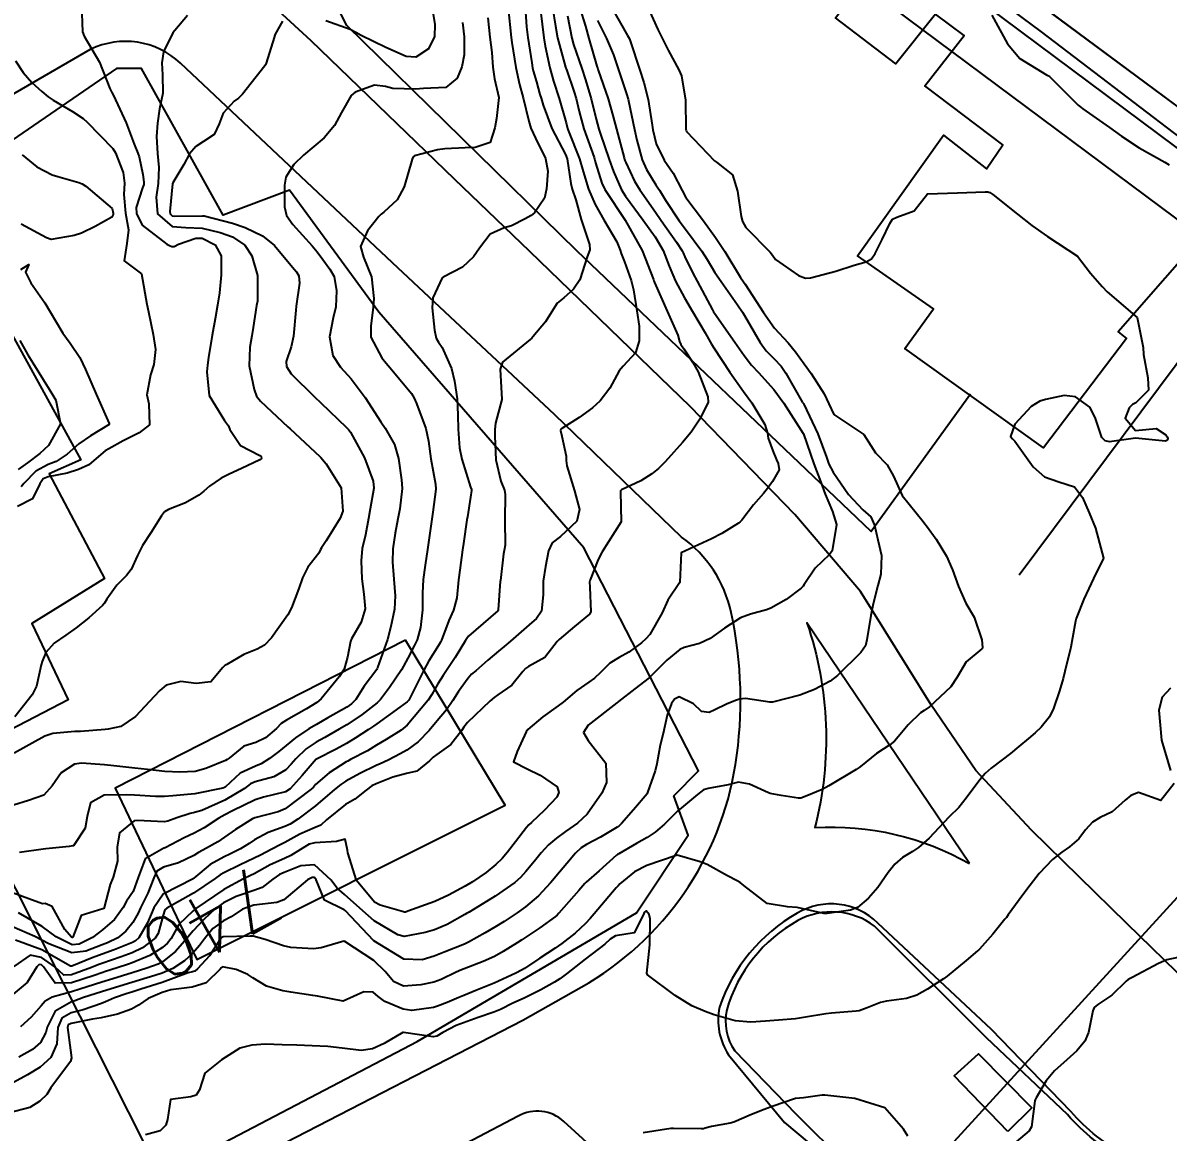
# Model space of a CAD drawing. Header units: metres. Extents: x 318500 to 325275, y 7408834 to 7428799.
# Drawn here: x 323402.2 to 323478.1, y 7420774.7 to 7420848.2 of the extents above; entities that cross this region are included whole.
import ezdxf
from ezdxf.enums import TextEntityAlignment as Align

# ---------------------------------------------------------------- set-up
doc = ezdxf.new("R2010")
doc.units = ezdxf.units.M
doc.header["$MEASUREMENT"] = 0
doc.linetypes.add('CONTINUO', pattern=[0])
for name, color, linetype in [('Canteiro', 45, 'Continuous'), ('Cotas', 45, 'Continuous'), ('Curvas de Nivel 1m', 11, 'Continuous'), ('Curvas de Nivel 5m', 15, 'Continuous'), ('Divisas', 45, 'Continuous'), ('Edificações', 30, 'Continuous'), ('Estação', 45, 'Continuous'), ('Linha Férrea', 20, 'Continuous'), ('PLATAFORMA', 45, 'Continuous'), ('TEXTO', 45, 'Continuous'), ('Vias Primárias', 230, 'Continuous')]:
    doc.layers.add(name, color=color, linetype=linetype)
doc.styles.add('Style-STANDARD', font='STANDARD.shx')

msp = doc.modelspace()

# ---------------------------------------------------------------- linework, layer by layer
at = {"layer": 'Canteiro'}
msp.add_lwpolyline([(323475.166, 7420772.834, -0.093753), (323471.425, 7420775.81), (323466.042, 7420780.901), (323458.632, 7420788.295, 0.296933), (323453.54, 7420788.669, 0.197876), (323448.832, 7420782.752, 0.206001), (323449.366, 7420780.032), (323453.403, 7420775.86), (323456.696, 7420772.606)], format="xyb", dxfattribs=at)
at = {"layer": 'Curvas de Nivel 1m', "flags": 128}
for points, elevation in [([(323443.653, 7420849.09), (323444.27, 7420847.734), (323444.604, 7420847.075), (323444.956, 7420846.363), (323445.656, 7420845.059), (323445.827, 7420844.657), (323446.101, 7420843.052), (323446.126, 7420841.105), (323446.136, 7420841.051), (323446.179, 7420840.967), (323448.02, 7420839.031), (323448.149, 7420838.929), (323449.22, 7420838.093), (323449.555, 7420837.009), (323449.783, 7420835.327), (323449.887, 7420835.003), (323450.094, 7420834.601), (323451.708, 7420832.975), (323451.865, 7420832.77), (323452.065, 7420832.491), (323453.589, 7420831.42), (323454.053, 7420831.25), (323454.376, 7420831.268), (323456.058, 7420831.718), (323457.271, 7420832.111), (323458.064, 7420832.331), (323458.427, 7420832.526), (323458.661, 7420832.884), (323459.145, 7420833.818), (323459.631, 7420834.875), (323459.814, 7420835.163), (323460.106, 7420835.28), (323461.264, 7420835.702), (323462.13, 7420836.84), (323464.131, 7420836.902), (323465.956, 7420836.968), (323466.132, 7420836.975), (323466.27, 7420836.927), (323466.473, 7420836.785), (323468.111, 7420835.479), (323469.056, 7420834.746), (323470.089, 7420834), (323472.07, 7420832.71), (323472.948, 7420831.586), (323473.702, 7420830.685), (323474.045, 7420830.348), (323476.02, 7420828.65), (323476.425, 7420826.646), (323476.451, 7420826.187), (323476.747, 7420824.642), (323476.775, 7420823.824), (323475.945, 7420822.979), (323475.726, 7420822.871), (323475.49, 7420822.657), (323475.233, 7420821.961), (323475.925, 7420821.152), (323477.285, 7420821.278), (323477.922, 7420820.871), (323478.022, 7420820.729), (323478.066, 7420820.628), (323478.033, 7420820.513), (323477.917, 7420820.436), (323475.92, 7420820.65), (323474.194, 7420820.398), (323473.917, 7420820.473), (323473.692, 7420820.683), (323473.248, 7420822.005), (323472.893, 7420822.696), (323471.95, 7420823.375), (323471.187, 7420823.482), (323469.947, 7420823.209), (323469.592, 7420823.088), (323469.012, 7420822.744), (323467.928, 7420821.572), (323467.636, 7420820.764), (323467.765, 7420820.61), (323467.915, 7420820.454), (323469.133, 7420818.741), (323469.88, 7420818.077), (323470.841, 7420817.755), (323471.871, 7420817.427), (323472.411, 7420816.702), (323472.856, 7420815.701), (323473.265, 7420814.689), (323473.81, 7420812.68), (323473.141, 7420811.339), (323472.831, 7420810.689), (323472.496, 7420809.969), (323472, 7420808.698), (323471.949, 7420808.506), (323471.741, 7420807.405), (323471.632, 7420806.801), (323471.61, 7420806.702), (323471.243, 7420805.171), (323471.124, 7420804.709), (323470.878, 7420803.899), (323470.476, 7420802.718), (323470.217, 7420802.177), (323469.661, 7420801.491), (323469.27, 7420801.121), (323468.837, 7420800.742), (323468.194, 7420800.199), (323467.635, 7420799.747), (323467.078, 7420799.316), (323466.349, 7420798.773), (323465.968, 7420798.425), (323465.612, 7420798.001), (323464.708, 7420796.793), (323464.224, 7420796.167), (323463.581, 7420795.538), (323463.21, 7420795.181), (323462.889, 7420794.82), (323462.254, 7420794.135), (323461.55, 7420793.518), (323461.139, 7420793.251), (323460.48, 7420792.851), (323459.975, 7420792.416), (323459.53, 7420791.849), (323458.841, 7420790.87), (323458.232, 7420790.157), (323457.5, 7420789.548), (323457.031, 7420789.363), (323455.493, 7420789.134), (323455.265, 7420789.151), (323453.499, 7420789.538), (323452.87, 7420789.579), (323451.503, 7420789.805), (323449.964, 7420790.993), (323449.717, 7420791.192), (323449.523, 7420791.301), (323448.888, 7420791.645), (323447.534, 7420792.383), (323447.074, 7420792.565), (323445.54, 7420793.009), (323445.483, 7420792.994), (323443.532, 7420792.325), (323442.718, 7420791.899), (323441.75, 7420791.098), (323441.64, 7420790.977), (323441.516, 7420790.835), (323440.059, 7420789.121), (323439.793, 7420788.817), (323439.48, 7420788.485), (323438.782, 7420787.829), (323437.916, 7420787.153), (323437.457, 7420786.843), (323436.446, 7420786.174), (323435.435, 7420785.507), (323435.233, 7420785.383), (323434.857, 7420785.189), (323433.423, 7420784.528), (323432.22, 7420784.03), (323431.415, 7420783.706), (323431.086, 7420783.57), (323430.305, 7420783.251), (323429.673, 7420782.99), (323429.405, 7420782.902), (323427.975, 7420782.708), (323427.403, 7420782.802), (323426.186, 7420783.308), (323425.74, 7420783.641), (323425.416, 7420783.922), (323424.785, 7420783.958), (323423.41, 7420783.34), (323421.714, 7420783.666), (323421.413, 7420783.709), (323419.951, 7420783.92), (323419.416, 7420784.014), (323418.335, 7420784.326), (323417.425, 7420784.881), (323417.105, 7420785.103), (323416.323, 7420785.437), (323415.432, 7420785.616), (323415.336, 7420785.547), (323415.269, 7420785.452), (323414.34, 7420784.541), (323413.418, 7420784.264), (323411.997, 7420784.072), (323411.414, 7420783.914), (323410.491, 7420783.514), (323409.857, 7420783.07), (323409.399, 7420782.805), (323408.471, 7420782.462), (323407.39, 7420782.238), (323406.813, 7420782.134), (323405.384, 7420781.851), (323405.205, 7420781.76), (323405.148, 7420781.583), (323405.358, 7420780.086), (323405.423, 7420779.579), (323405.347, 7420779.327), (323404.043, 7420777.599), (323403.775, 7420777.152), (323403.316, 7420776.709), (323402.649, 7420776.278), (323401.304, 7420775.923)], 737), ([(323441.252, 7420849.12), (323442.263, 7420847.336), (323442.385, 7420847.108), (323442.463, 7420846.901), (323443.047, 7420845.098), (323443.342, 7420844.214), (323443.639, 7420843.089), (323443.89, 7420841.378), (323443.935, 7420841.084), (323444.166, 7420840.142), (323444.689, 7420839.072), (323445.285, 7420838.206), (323445.871, 7420837.054), (323446.123, 7420836.598), (323447.284, 7420835.038), (323448.084, 7420833.942), (323448.698, 7420833.014), (323449.756, 7420831.3), (323449.951, 7420831.001), (323450.048, 7420830.848), (323451.264, 7420828.981), (323452.005, 7420827.939), (323452.896, 7420826.956), (323453.4, 7420826.365), (323453.976, 7420825.564), (323454.424, 7420824.935), (323455.284, 7420823.592), (323455.595, 7420822.923), (323455.929, 7420822.217), (323457.91, 7420820.89), (323458.682, 7420819.663), (323459.464, 7420818.866), (323459.879, 7420818.12), (323460.454, 7420816.854), (323461.843, 7420815.11), (323461.971, 7420814.968), (323462.07, 7420814.837), (323462.707, 7420813.947), (323463.405, 7420812.816), (323463.797, 7420811.915), (323464.181, 7420810.804), (323464.689, 7420809.716), (323465.236, 7420808.788), (323465.737, 7420807.275), (323465.784, 7420806.779), (323465.773, 7420806.736), (323465.729, 7420806.685), (323464.694, 7420805.817), (323464.111, 7420804.804), (323463.693, 7420804.153), (323462.261, 7420802.831), (323461.907, 7420802.606), (323461.674, 7420802.446), (323460.862, 7420801.648), (323460.198, 7420800.855), (323459.944, 7420800.559), (323459.642, 7420800.321), (323458.768, 7420799.738), (323457.704, 7420798.889), (323457.619, 7420798.821), (323457.411, 7420798.687), (323455.607, 7420797.602), (323455.16, 7420797.369), (323454.141, 7420796.935), (323453.75, 7420796.786), (323453.598, 7420796.777), (323452.448, 7420796.957), (323451.722, 7420797.089), (323451.602, 7420797.129), (323450.339, 7420797.72), (323449.608, 7420797.844), (323448.937, 7420797.677), (323447.596, 7420797.432), (323447.288, 7420797.331), (323446.896, 7420797.03), (323445.579, 7420795.922), (323444.7, 7420795.063), (323444.1, 7420794.534), (323443.557, 7420794.189), (323442.863, 7420793.774), (323441.692, 7420793.098), (323441.597, 7420793.042), (323441.539, 7420793.001), (323440.371, 7420791.966), (323439.511, 7420791.212), (323439.472, 7420791.169), (323439.438, 7420791.131), (323439.041, 7420790.673), (323437.717, 7420789.157), (323437.604, 7420789.042), (323437.487, 7420788.948), (323436.451, 7420788.194), (323435.465, 7420787.524), (323435.259, 7420787.387), (323434.946, 7420787.188), (323434.03, 7420786.622), (323433.446, 7420786.301), (323432.705, 7420785.957), (323431.434, 7420785.482), (323431.261, 7420785.413), (323430.913, 7420785.245), (323429.915, 7420784.765), (323429.423, 7420784.596), (323428.562, 7420784.414), (323427.42, 7420784.33), (323426.759, 7420784.636), (323426.198, 7420785.308), (323425.441, 7420786.029), (323423.521, 7420787.277), (323423.459, 7420787.3), (323421.959, 7420786.856), (323421.451, 7420786.801), (323419.957, 7420786.888), (323419.454, 7420786.991), (323418.258, 7420787.412), (323417.463, 7420787.632), (323417.251, 7420787.635), (323415.462, 7420787.594), (323415.368, 7420787.545), (323415.295, 7420787.452), (323414.56, 7420786.342), (323413.769, 7420785.467), (323413.581, 7420785.316), (323413.428, 7420785.268), (323413.154, 7420785.201), (323411.421, 7420784.575), (323410.011, 7420784.116), (323409.414, 7420783.937), (323409.103, 7420783.843), (323408.259, 7420783.542), (323407.669, 7420783.284), (323407.404, 7420783.182), (323406.199, 7420782.767), (323405.395, 7420782.548), (323404.769, 7420782.209), (323404.521, 7420781.593), (323404.443, 7420780.515), (323404.053, 7420779.599), (323403.343, 7420778.958), (323402.503, 7420778.453), (323401.332, 7420777.818)], 738), ([(323438.282, 7420848.631), (323438.562, 7420847.155), (323438.678, 7420846.729), (323439.228, 7420845.145), (323439.478, 7420844.397), (323439.847, 7420843.135), (323440.19, 7420841.784), (323440.355, 7420841.128), (323440.442, 7420840.861), (323441.05, 7420839.121), (323441.34, 7420838.316), (323441.866, 7420837.104), (323442.124, 7420836.686), (323443.289, 7420835.088), (323444.084, 7420833.995), (323444.618, 7420833.072), (323445.029, 7420832.035), (323445.438, 7420831.059), (323446.034, 7420829.953), (323446.562, 7420829.042), (323447.412, 7420827.616), (323447.741, 7420827.024), (323447.833, 7420826.867), (323447.986, 7420826.636), (323449.037, 7420825.009), (323449.951, 7420823.737), (323450.501, 7420822.992), (323451.353, 7420821.544), (323451.535, 7420820.976), (323451.586, 7420820.654), (323451.898, 7420819.806), (323452.134, 7420819.208), (323452.236, 7420818.965), (323452.309, 7420818.538), (323451.872, 7420817.772), (323451.527, 7420817.313), (323451.26, 7420816.979), (323450.615, 7420816.222), (323449.833, 7420815.209), (323449.735, 7420815.098), (323449.619, 7420815.002), (323448.517, 7420814.319), (323447.819, 7420813.962), (323445.81, 7420813.05), (323445.734, 7420811.097), (323445.713, 7420811.051), (323444.927, 7420809.898), (323444.559, 7420809.068), (323443.736, 7420807.632), (323443.481, 7420807.334), (323443.196, 7420807.085), (323442.342, 7420806.472), (323441.715, 7420806.115), (323441.088, 7420805.731), (323440.462, 7420805.119), (323440.071, 7420804.748), (323439.69, 7420804.483), (323438.896, 7420803.927), (323437.992, 7420803.155), (323437.667, 7420802.9), (323436.649, 7420802.181), (323435.651, 7420801.329), (323435.545, 7420801.182), (323434.942, 7420799.878), (323434.697, 7420799.194), (323435.613, 7420798.723), (323436.475, 7420798.303), (323437.595, 7420797.526), (323437.72, 7420797.158), (323437.587, 7420796.86), (323436.765, 7420795.981), (323435.9, 7420795.177), (323435.725, 7420795.021), (323435.565, 7420794.849), (323434.847, 7420793.894), (323434.308, 7420793.198), (323433.949, 7420792.789), (323433.528, 7420792.387), (323432.885, 7420791.854), (323431.996, 7420791.233), (323431.507, 7420790.95), (323430.387, 7420790.365), (323429.497, 7420789.943), (323427.707, 7420789.287), (323427.543, 7420789.235), (323427.489, 7420789.236), (323427.271, 7420789.293), (323425.87, 7420789.69), (323425.496, 7420789.9), (323424.307, 7420791.332), (323423.718, 7420793.157), (323423.699, 7420793.338), (323423.551, 7420794.068), (323422.98, 7420793.917), (323421.547, 7420793.834), (323421.175, 7420793.746), (323420.597, 7420793.384), (323419.94, 7420792.988), (323419.531, 7420792.796), (323418.578, 7420792.356), (323417.515, 7420791.774), (323417.285, 7420791.652), (323416.814, 7420791.43), (323415.503, 7420790.729), (323413.647, 7420789.468), (323413.565, 7420789.393), (323413.488, 7420789.327), (323412.536, 7420788.422), (323412.017, 7420787.492), (323411.78, 7420787.17), (323411.451, 7420786.895), (323410.599, 7420786.357), (323409.435, 7420785.872), (323409.183, 7420785.783), (323408.445, 7420785.54), (323407.679, 7420785.296), (323407.427, 7420785.215), (323406.908, 7420785.041), (323405.42, 7420784.536), (323404.338, 7420784.515), (323403.56, 7420785.608), (323403.432, 7420785.729), (323403.284, 7420785.759), (323403.109, 7420785.613), (323402.481, 7420784.558), (323401.411, 7420783.685)], 741), ([(323435.483, 7420849.198), (323435.573, 7420847.895), (323435.663, 7420847.196), (323435.917, 7420845.511), (323435.974, 7420845.193), (323436.017, 7420844.981), (323436.221, 7420844.256), (323436.459, 7420843.424), (323436.533, 7420843.177), (323436.673, 7420842.705), (323437.24, 7420841.169), (323438.154, 7420839.441), (323438.251, 7420839.158), (323438.494, 7420837.515), (323438.591, 7420837.153), (323438.834, 7420836.434), (323439.182, 7420835.144), (323439.736, 7420833.474), (323439.768, 7420833.135), (323439.587, 7420832.659), (323439.094, 7420831.144), (323438.684, 7420830.507), (323438.032, 7420829.946), (323437.609, 7420829.582), (323437.331, 7420829.167), (323436.816, 7420828.364), (323435.993, 7420827.349), (323435.911, 7420827.261), (323435.813, 7420827.183), (323433.975, 7420825.688), (323433.825, 7420825.212), (323433.94, 7420823.21), (323433.503, 7420821.629), (323433.46, 7420821.217), (323433.463, 7420820.774), (323433.529, 7420819.215), (323433.869, 7420817.785), (323434.099, 7420817.206), (323434.153, 7420816.909), (323434.141, 7420815.205), (323434.161, 7420813.553), (323434.092, 7420813.206), (323434.04, 7420812.973), (323433.839, 7420811.209), (323433.832, 7420811.156), (323433.765, 7420810.21), (323433.695, 7420809.267), (323433.656, 7420809.211), (323431.733, 7420807.521), (323431.605, 7420807.367), (323431.533, 7420807.242), (323430.848, 7420806.114), (323430.271, 7420805.254), (323430.039, 7420804.913), (323429.686, 7420804.36), (323429.291, 7420803.65), (323429.042, 7420803.269), (323427.653, 7420801.625), (323427.27, 7420801.296), (323426.276, 7420800.675), (323425.635, 7420800.295), (323425.022, 7420799.933), (323423.911, 7420799.337), (323423.717, 7420799.241), (323423.618, 7420799.186), (323422.491, 7420798.472), (323421.595, 7420797.69), (323421.443, 7420797.522), (323421.291, 7420797.374), (323419.577, 7420796.08), (323419.109, 7420795.87), (323417.571, 7420795.485), (323417.415, 7420795.422), (323416.289, 7420794.709), (323415.551, 7420794.202), (323415.106, 7420793.897), (323414.355, 7420793.468), (323413.834, 7420793.177), (323413.533, 7420792.996), (323412.509, 7420792.507), (323411.521, 7420792.214), (323411.072, 7420791.951), (323410.876, 7420791.51), (323410.464, 7420790.48), (323410, 7420789.522), (323409.835, 7420789.174), (323409.475, 7420788.555), (323409.022, 7420787.979), (323408.479, 7420787.54), (323407.796, 7420787.205), (323407.453, 7420787.076), (323406.362, 7420786.651), (323405.444, 7420786.542), (323403.92, 7420787.136), (323403.457, 7420787.378), (323402.983, 7420787.615), (323401.47, 7420788.283)], 744), ([(323437.296, 7420849.175), (323437.492, 7420847.952), (323437.631, 7420847.169), (323438.161, 7420845.231), (323438.177, 7420845.161), (323438.19, 7420845.121), (323438.229, 7420845.016), (323438.711, 7420843.648), (323438.859, 7420843.15), (323439.062, 7420842.282), (323439.366, 7420841.142), (323440.04, 7420839.243), (323440.079, 7420839.131), (323440.097, 7420839.079), (323440.148, 7420838.881), (323440.552, 7420837.544), (323440.753, 7420837.121), (323442.1, 7420835.1), (323443.233, 7420833.088), (323443.981, 7420831.15), (323444.005, 7420831.08), (323444.048, 7420830.966), (323444.888, 7420829.067), (323445.584, 7420827.469), (323445.711, 7420827.054), (323445.784, 7420826.849), (323445.985, 7420826.563), (323446.597, 7420825.662), (323446.948, 7420825.035), (323447.588, 7420823.382), (323447.605, 7420823.025), (323447.058, 7420821.898), (323446.482, 7420821.041), (323445.903, 7420820.363), (323444.75, 7420819.067), (323444.322, 7420818.635), (323443.878, 7420818.282), (323443.133, 7420817.826), (323441.862, 7420817.216), (323441.801, 7420817.16), (323441.795, 7420817.101), (323441.83, 7420815.1), (323440.572, 7420813.119), (323440.323, 7420812.601), (323439.782, 7420811.248), (323439.754, 7420811.157), (323439.75, 7420811.13), (323439.774, 7420810.763), (323439.824, 7420809.129), (323439.748, 7420808.98), (323438.747, 7420808.152), (323437.731, 7420807.294), (323437.658, 7420807.233), (323437.6, 7420807.161), (323436.778, 7420806.105), (323435.705, 7420805.505), (323435.502, 7420805.385), (323435.325, 7420805.186), (323434.598, 7420804.285), (323433.676, 7420803.638), (323433.424, 7420803.463), (323433.138, 7420803.218), (323431.656, 7420801.794), (323431.409, 7420801.486), (323431.252, 7420801.244), (323430.548, 7420800.339), (323429.626, 7420799.67), (323429.388, 7420799.499), (323429.147, 7420799.267), (323428.305, 7420798.584), (323427.607, 7420798.422), (323426.719, 7420798.187), (323425.596, 7420797.725), (323425.321, 7420797.596), (323424.945, 7420797.326), (323424.198, 7420796.72), (323423.58, 7420796.374), (323422.323, 7420795.359), (323421.935, 7420794.994), (323421.562, 7420794.843), (323420.542, 7420794.398), (323419.547, 7420793.851), (323419.248, 7420793.699), (323418.694, 7420793.408), (323417.932, 7420793.018), (323417.531, 7420792.816), (323416.599, 7420792.359), (323415.516, 7420791.839), (323415.272, 7420791.696), (323414.946, 7420791.458), (323413.5, 7420790.486), (323411.73, 7420789.496), (323411.605, 7420789.381), (323411.483, 7420789.034), (323411.157, 7420787.812), (323410.971, 7420787.507), (323410.114, 7420786.856), (323409.445, 7420786.538), (323408.709, 7420786.269), (323407.434, 7420785.836), (323407.228, 7420785.758), (323406.741, 7420785.56), (323405.425, 7420785.079), (323404.898, 7420785.061), (323404.309, 7420785.597), (323403.439, 7420786.225), (323402.671, 7420786.388), (323401.586, 7420785.628)], 742), ([(323413.106, 7420848.664), (323412.262, 7420847.665), (323412.131, 7420847.502), (323411.51, 7420846.241), (323411.392, 7420845.513), (323411.443, 7420844.733), (323411.467, 7420843.511), (323411.241, 7420842.468), (323411.112, 7420841.516), (323411.04, 7420840.644), (323411.119, 7420839.515), (323411.214, 7420838.587), (323411.17, 7420837.514), (323411.02, 7420836.613), (323411.118, 7420835.515), (323412.088, 7420834.681), (323412.982, 7420834.596), (323414.086, 7420834.557), (323415.276, 7420834.268), (323416.078, 7420833.981), (323416.911, 7420833.437), (323417.367, 7420832.734), (323417.746, 7420831.425), (323417.731, 7420829.718), (323417.683, 7420829.425), (323417.45, 7420827.976), (323417.36, 7420827.429), (323417.234, 7420826.683), (323417.194, 7420825.432), (323417.513, 7420823.86), (323417.685, 7420823.424), (323417.935, 7420823.102), (323419.756, 7420821.402), (323419.909, 7420821.255), (323420.873, 7420820.358), (323421.89, 7420819.407), (323421.909, 7420819.389), (323421.928, 7420819.369), (323422.294, 7420818.953), (323423.282, 7420817.349), (323423.389, 7420815.795), (323423.212, 7420815.349), (323422.283, 7420813.831), (323421.979, 7420813.367), (323421.923, 7420813.254), (323421.805, 7420813.031), (323421.078, 7420812.094), (323420.715, 7420811.386), (323420.479, 7420810.679), (323419.989, 7420809.396), (323419.745, 7420808.928), (323418.676, 7420807.411), (323418.203, 7420806.935), (323417.719, 7420806.667), (323416.829, 7420806.317), (323415.703, 7420805.651), (323415.579, 7420805.575), (323415.439, 7420805.454), (323414.66, 7420804.491), (323413.684, 7420804.393), (323412.66, 7420804.516), (323411.682, 7420804.27), (323411.265, 7420803.917), (323410.886, 7420803.512), (323409.657, 7420802.197), (323408.686, 7420801.544), (323407.842, 7420801.362), (323407.647, 7420801.341), (323406.009, 7420801.212), (323405.644, 7420801.196), (323404.172, 7420801.072), (323403.639, 7420800.899), (323402.816, 7420800.438), (323401.622, 7420799.772)], 749), ([(323436.486, 7420848.988), (323436.708, 7420847.183), (323436.805, 7420846.629), (323437.104, 7420845.177), (323437.348, 7420844.295), (323437.731, 7420843.165), (323438.186, 7420841.546), (323438.282, 7420841.158), (323438.341, 7420840.994), (323439.086, 7420839.146), (323439.32, 7420838.321), (323439.666, 7420837.137), (323440.115, 7420836.133), (323440.683, 7420835.121), (323441.542, 7420833.644), (323441.781, 7420833.104), (323441.849, 7420832.884), (323442.062, 7420832.33), (323442.493, 7420831.096), (323442.653, 7420830.481), (323442.888, 7420829.091), (323443.037, 7420828.057), (323443.042, 7420827.089), (323442.784, 7420826.29), (323441.973, 7420825.418), (323441.715, 7420825.104), (323441.099, 7420823.967), (323440.446, 7420823.122), (323440.189, 7420822.873), (323439.933, 7420822.663), (323439.06, 7420822.006), (323437.912, 7420821.289), (323437.842, 7420821.23), (323437.827, 7420821.161), (323437.906, 7420820.772), (323438.196, 7420819.458), (323438.192, 7420819.155), (323438.238, 7420818.802), (323438.752, 7420817.147), (323439.072, 7420815.911), (323438.909, 7420815.144), (323437.82, 7420814.133), (323437.275, 7420813.706), (323437.017, 7420813.168), (323436.832, 7420812.132), (323436.681, 7420811.171), (323436.667, 7420810.27), (323436.559, 7420809.172), (323436.223, 7420808.697), (323435.741, 7420808.279), (323434.496, 7420807.199), (323434.085, 7420806.844), (323433.72, 7420806.535), (323433.004, 7420805.927), (323432.203, 7420805.232), (323431.932, 7420805.001), (323431.692, 7420804.736), (323431.068, 7420803.857), (323430.682, 7420803.25), (323430.268, 7420802.65), (323429.657, 7420801.912), (323429.115, 7420801.268), (323428.393, 7420800.525), (323427.63, 7420799.971), (323427.201, 7420799.722), (323426.398, 7420799.308), (323425.866, 7420799.067), (323425.614, 7420798.951), (323424.527, 7420798.41), (323423.599, 7420797.913), (323423.253, 7420797.687), (323422.849, 7420797.351), (323421.579, 7420796.27), (323420.42, 7420795.387), (323419.898, 7420795.062), (323419.563, 7420794.911), (323418.449, 7420794.519), (323417.549, 7420794.034), (323417.186, 7420793.785), (323416.617, 7420793.434), (323415.908, 7420793.071), (323415.532, 7420792.897), (323414.608, 7420792.38), (323413.534, 7420791.48), (323413.51, 7420791.461), (323413.473, 7420791.444), (323411.499, 7420790.433), (323410.862, 7420789.509), (323410.46, 7420788.531), (323409.884, 7420787.524), (323409.657, 7420787.327), (323409.455, 7420787.227), (323408.247, 7420786.743), (323407.443, 7420786.449), (323406.797, 7420786.202), (323405.431, 7420785.645), (323405.357, 7420785.655), (323403.447, 7420786.723), (323401.702, 7420787.382)], 743), ([(323429.301, 7420849.275), (323429.487, 7420848.057), (323429.473, 7420847.272), (323429.074, 7420846.451), (323428.239, 7420845.89), (323427.6, 7420845.939), (323426.248, 7420846.534), (323424.608, 7420847.337), (323424.263, 7420847.529), (323423.884, 7420847.728), (323422.274, 7420848.311)], 748), ([(323466.408, 7420848.669), (323467.438, 7420846.772), (323468.246, 7420845.816), (323470.03, 7420844.733), (323470.163, 7420844.665), (323470.229, 7420844.618), (323472.122, 7420842.711), (323472.209, 7420842.635), (323472.438, 7420842.475), (323474.188, 7420841.243), (323474.987, 7420840.668), (323476.169, 7420839.891), (323477.863, 7420838.924), (323478.152, 7420838.756)], 736), ([(323433.01, 7420848.499), (323433.14, 7420847.227), (323433.263, 7420846.207), (323433.333, 7420845.223), (323433.448, 7420844.447), (323433.739, 7420843.217), (323433.585, 7420841.823), (323433.463, 7420841.221), (323433.152, 7420840.238), (323432.16, 7420839.902), (323431.513, 7420839.893), (323430.158, 7420839.811), (323429.677, 7420839.747), (323428.151, 7420839.361), (323428.065, 7420839.291), (323427.995, 7420839.139), (323427.463, 7420837.3), (323426.986, 7420836.437), (323426.105, 7420835.621), (323425.941, 7420835.483), (323425.778, 7420835.323), (323425.028, 7420834.388), (323424.558, 7420833.335), (323424.766, 7420832.63), (323425.306, 7420831.327), (323425.445, 7420829.909), (323425.407, 7420829.326), (323425.258, 7420828.07), (323425.248, 7420827.327), (323425.976, 7420825.966), (323426.271, 7420825.613), (323426.534, 7420825.312), (323427.945, 7420823.594), (323428.133, 7420823.287), (323428.272, 7420822.948), (323428.89, 7420821.275), (323429.078, 7420820.448), (323429.233, 7420819.27), (323429.545, 7420817.585), (323429.566, 7420817.264), (323429.369, 7420815.735), (323429.298, 7420815.268), (323429.211, 7420814.656), (323429.002, 7420813.272), (323428.848, 7420812.22), (323428.724, 7420811.276), (323428.677, 7420810.366), (323428.67, 7420809.276), (323428.548, 7420808.087), (323428.313, 7420807.281), (323428.128, 7420806.88), (323427.712, 7420806.057), (323427.281, 7420805.296), (323426.497, 7420804.122), (323425.895, 7420803.317), (323425.668, 7420803.098), (323424.671, 7420802.319), (323423.653, 7420801.648), (323423.149, 7420801.348), (323422.207, 7420800.796), (323421.637, 7420800.486), (323420.963, 7420800.047), (323420.272, 7420799.39), (323419.967, 7420799.043), (323419.609, 7420798.667), (323418.82, 7420798.189), (323417.597, 7420797.86), (323417.289, 7420797.731), (323416.875, 7420797.431), (323415.582, 7420796.642), (323414.064, 7420795.962), (323413.574, 7420795.832), (323413.281, 7420795.775), (323412.401, 7420795.492), (323411.806, 7420795.258), (323411.566, 7420795.212), (323409.784, 7420795.31), (323409.566, 7420795.285), (323408.606, 7420794.492), (323408.441, 7420793.541), (323408.463, 7420792.604), (323408.17, 7420791.543), (323407.977, 7420791.074), (323407.59, 7420789.549), (323407.554, 7420789.484), (323407.488, 7420789.448), (323406.051, 7420789.002), (323405.502, 7420787.579), (323405.479, 7420787.561), (323405.46, 7420787.56), (323405.422, 7420787.581), (323404.971, 7420788.084), (323404.131, 7420789.6), (323403.681, 7420789.796), (323403.492, 7420789.793), (323403.243, 7420789.862), (323401.499, 7420790.501)], 746), ([(323419.408, 7420848.274), (323418.903, 7420847.414), (323418.753, 7420846.915), (323418.283, 7420845.419), (323418.267, 7420845.382), (323418.229, 7420845.318), (323416.752, 7420843.442), (323416.472, 7420843.18), (323416.203, 7420842.974), (323415.47, 7420842.182), (323415.199, 7420841.465), (323414.872, 7420840.767), (323414.162, 7420840.297), (323413.663, 7420839.979), (323413.229, 7420839.489), (323412.852, 7420838.784), (323412.131, 7420837.56), (323412.12, 7420837.5), (323411.932, 7420835.673), (323411.957, 7420835.502), (323412.098, 7420835.381), (323412.235, 7420835.361), (323414.098, 7420835.376), (323414.209, 7420835.367), (323416.092, 7420834.896), (323416.918, 7420834.608), (323418.08, 7420834.06), (323418.864, 7420833.412), (323420.056, 7420831.986), (323420.326, 7420831.669), (323420.475, 7420831.394), (323420.521, 7420830.914), (323420.308, 7420829.396), (323420.278, 7420829.134), (323420.135, 7420827.398), (323419.983, 7420826.693), (323419.643, 7420825.734), (323419.655, 7420825.403), (323419.963, 7420824.901), (323421.508, 7420823.376), (323421.934, 7420822.976), (323423.64, 7420821.344), (323423.779, 7420821.212), (323423.907, 7420821.045), (323424.821, 7420819.331), (323425.4, 7420817.792), (323425.443, 7420817.324), (323425.205, 7420815.961), (323425.106, 7420815.327), (323424.903, 7420814.245), (323424.675, 7420813.331), (323424.611, 7420812.519), (323424.649, 7420811.331), (323424.781, 7420810.313), (323424.87, 7420809.329), (323424.62, 7420808.453), (323423.974, 7420807.338), (323423.906, 7420807.16), (323423.712, 7420806.139), (323423.474, 7420805.343), (323423.16, 7420804.816), (323421.96, 7420803.366), (323421.668, 7420803.134), (323420.986, 7420802.703), (323419.656, 7420801.955), (323419.314, 7420801.742), (323418.997, 7420801.407), (323418.281, 7420800.773), (323417.636, 7420800.471), (323416.84, 7420800.223), (323415.864, 7420799.446), (323415.722, 7420799.345), (323415.618, 7420799.291), (323414.322, 7420798.757), (323413.606, 7420798.558), (323412.597, 7420798.498), (323411.606, 7420798.563), (323410.447, 7420798.678), (323409.609, 7420798.773), (323408.228, 7420798.934), (323407.612, 7420799.005), (323406.073, 7420799.115), (323405.612, 7420799.042), (323404.738, 7420798.458), (323404.14, 7420797.602), (323403.584, 7420796.984), (323402.57, 7420796.63), (323401.577, 7420796.314)], 748), ([(323440.278, 7420848.332), (323440.867, 7420847.124), (323441.322, 7420846.041), (323441.646, 7420845.116), (323442.213, 7420843.396), (323442.284, 7420843.182), (323442.303, 7420843.109), (323442.328, 7420842.989), (323442.716, 7420841.102), (323442.875, 7420840.394), (323443.237, 7420839.094), (323443.512, 7420838.454), (323444.134, 7420837.433), (323444.277, 7420837.224), (323444.37, 7420837.076), (323444.768, 7420836.423), (323445.688, 7420835.056), (323446.092, 7420834.502), (323447.182, 7420833.033), (323447.527, 7420832.491), (323448.056, 7420831.622), (323448.463, 7420831.016), (323449.551, 7420829.481), (323449.885, 7420829.001), (323450.017, 7420828.778), (323451.054, 7420826.984), (323451.448, 7420826.441), (323451.979, 7420825.907), (323452.435, 7420825.423), (323452.746, 7420824.958), (323453.865, 7420823.017), (323453.915, 7420822.94), (323453.939, 7420822.892), (323454.865, 7420820.93), (323455.435, 7420819.384), (323455.604, 7420818.923), (323455.882, 7420818.38), (323456.893, 7420816.905), (323457.845, 7420815.896), (323458.375, 7420815.419), (323458.621, 7420814.878), (323458.856, 7420813.905), (323459.097, 7420812.871), (323459.038, 7420811.625), (323458.85, 7420810.874), (323458.544, 7420809.655), (323458.39, 7420808.881), (323458.119, 7420807.268), (323458.019, 7420806.886), (323457.723, 7420806.432), (323456.179, 7420804.913), (323455.696, 7420804.544), (323454.641, 7420803.979), (323453.687, 7420803.614), (323451.871, 7420803.156), (323451.682, 7420803.15), (323450.07, 7420803.388), (323449.675, 7420803.339), (323449.424, 7420803.252), (323448.816, 7420803.009), (323448.046, 7420802.636), (323447.664, 7420802.463), (323447.155, 7420802.518), (323446.64, 7420803.035), (323445.677, 7420803.507), (323445.382, 7420803.346), (323445.177, 7420803.057), (323444.897, 7420802.296), (323444.62, 7420801.065), (323444.415, 7420800.292), (323444.199, 7420799.071), (323444.089, 7420798.597), (323443.591, 7420797.164), (323443.568, 7420797.102), (323443.558, 7420797.08), (323442.661, 7420796.008), (323441.871, 7420795.097), (323441.706, 7420794.96), (323441.567, 7420794.872), (323440.468, 7420794.205), (323439.549, 7420793.71), (323439.19, 7420793.49), (323438.814, 7420793.141), (323438.232, 7420792.447), (323437.517, 7420791.599), (323437.315, 7420791.36), (323437.15, 7420791.164), (323436.359, 7420790.314), (323435.494, 7420789.581), (323434.948, 7420789.188), (323434.077, 7420788.606), (323433.475, 7420788.231), (323432.83, 7420787.859), (323431.726, 7420787.236), (323431.55, 7420787.147), (323431.458, 7420787.108), (323430.118, 7420786.585), (323429.446, 7420786.323), (323428.652, 7420786.062), (323427.442, 7420786.112), (323425.46, 7420787.32), (323423.548, 7420789.339), (323423.49, 7420789.375), (323422.171, 7420790.034), (323421.636, 7420791.368), (323421.512, 7420791.536), (323421.354, 7420791.531), (323421.059, 7420791.377), (323419.496, 7420790.049), (323419.031, 7420789.868), (323417.493, 7420789.695), (323416.737, 7420789.431), (323416.005, 7420788.92), (323415.478, 7420788.656), (323414.787, 7420788.14), (323414.231, 7420787.462), (323413.897, 7420787.022), (323413.446, 7420786.509), (323412.915, 7420786.001), (323412.136, 7420785.489), (323411.427, 7420785.189), (323410.948, 7420785.03), (323409.42, 7420784.572), (323408.627, 7420784.329), (323407.414, 7420783.958), (323406.223, 7420783.568), (323405.629, 7420783.354), (323405.406, 7420783.284), (323404.331, 7420782.661), (323403.799, 7420781.604), (323403.717, 7420781.263), (323403.365, 7420780.597), (323402.843, 7420780.13), (323401.934, 7420779.624)], 739), ([(323431.328, 7420848.195), (323431.445, 7420847.248), (323431.443, 7420846.047), (323431.281, 7420845.249), (323430.978, 7420844.497), (323430.216, 7420843.891), (323428.752, 7420843.818), (323428.215, 7420843.777), (323426.717, 7420843.815), (323426.216, 7420843.947), (323425.5, 7420844.044), (323424.212, 7420843.577), (323423.957, 7420843.344), (323423.317, 7420842.229), (323422.839, 7420841.36), (323422.168, 7420840.543), (323420.796, 7420839.39), (323420.144, 7420838.779), (323419.61, 7420837.93), (323419.523, 7420837.406), (323419.541, 7420835.974), (323419.656, 7420835.404), (323420.091, 7420834.814), (323421.36, 7420833.381), (323421.688, 7420832.997), (323422.061, 7420832.492), (323422.533, 7420831.841), (323422.811, 7420831.359), (323422.982, 7420830.41), (323422.931, 7420829.356), (323422.75, 7420828.618), (323422.516, 7420827.362), (323422.731, 7420826.112), (323423.244, 7420825.351), (323423.958, 7420824.572), (323424.877, 7420823.331), (323425.916, 7420821.722), (323426.195, 7420821.316), (323426.819, 7420820.226), (323427.077, 7420819.302), (323427.287, 7420817.881), (323427.326, 7420817.298), (323427.181, 7420815.959), (323427.038, 7420815.302), (323426.86, 7420814.344), (323426.719, 7420813.306), (323426.682, 7420812.421), (323426.775, 7420811.305), (323426.868, 7420810.199), (323426.823, 7420809.304), (323426.586, 7420808.155), (323426.352, 7420807.311), (323425.702, 7420805.452), (323425.667, 7420805.353), (323425.643, 7420805.321), (323424.809, 7420804.203), (323424.266, 7420803.334), (323423.975, 7420803.029), (323423.665, 7420802.826), (323422.399, 7420802.1), (323421.653, 7420801.678), (323421.147, 7420801.378), (323420.253, 7420800.778), (323419.633, 7420800.267), (323419.157, 7420799.875), (323418.543, 7420799.411), (323417.978, 7420799.053), (323417.612, 7420798.915), (323416.602, 7420798.438), (323415.591, 7420797.52), (323415.554, 7420797.487), (323415.441, 7420797.452), (323413.586, 7420797.082), (323412.136, 7420796.943), (323411.584, 7420796.898), (323410.975, 7420796.901), (323409.585, 7420796.99), (323409.05, 7420797.003), (323407.584, 7420796.985), (323406.68, 7420796.468), (323406.445, 7420795.571), (323406.319, 7420794.808), (323405.541, 7420793.634), (323405.505, 7420793.617), (323405.254, 7420793.584), (323403.721, 7420793.424), (323403.537, 7420793.4), (323401.977, 7420793.182)], 747), ([(323401.7, 7420845.645), (323402.219, 7420844.878), (323402.796, 7420844.218), (323403.443, 7420843.621), (323403.863, 7420843.273), (323404.201, 7420843.033), (323405.488, 7420842.293), (323406.184, 7420841.819), (323406.449, 7420841.577), (323408.154, 7420839.841), (323408.331, 7420839.557), (323408.847, 7420838.259), (323408.935, 7420837.548), (323408.882, 7420836.785), (323409.004, 7420835.546), (323409.183, 7420834.444), (323409.08, 7420833.545), (323408.916, 7420832.404), (323410.05, 7420831.53), (323410.419, 7420829.524), (323410.512, 7420829.023), (323410.82, 7420827.518), (323410.992, 7420826.527), (323410.876, 7420825.516), (323410.648, 7420824.832), (323410.414, 7420823.523), (323410.533, 7420822.919), (323410.58, 7420821.52), (323409.905, 7420820.996), (323408.83, 7420820.477), (323407.894, 7420819.946), (323407.654, 7420819.8), (323407.363, 7420819.565), (323406.569, 7420818.884), (323405.875, 7420818.574), (323405.128, 7420818.334), (323403.867, 7420818.085), (323403.536, 7420817.944), (323403.309, 7420817.618), (323402.837, 7420816.633), (323401.837, 7420816.117)], 751), ([(323402.148, 7420839.423), (323403.13, 7420838.615), (323404.135, 7420838.097), (323404.506, 7420837.977), (323405.901, 7420837.583), (323406.129, 7420837.495), (323406.356, 7420837.348), (323408.104, 7420835.859), (323408.177, 7420835.559), (323408.181, 7420835.476), (323408.096, 7420835.283), (323406.975, 7420834.682), (323406.08, 7420834.23), (323405.601, 7420834.064), (323404.073, 7420833.801), (323403.761, 7420833.928), (323402.088, 7420834.836)], 752), ([(323402.052, 7420831.825), (323402.581, 7420832.158), (323402.369, 7420831.635), (323402.731, 7420830.939), (323403.65, 7420829.616), (323404.011, 7420829.016), (323404.848, 7420827.597), (323405.338, 7420826.944), (323405.974, 7420825.989), (323406.178, 7420825.578), (323406.348, 7420825.192), (323407.059, 7420823.569), (323407.911, 7420821.622), (323407.923, 7420821.56), (323407.91, 7420821.543), (323406.673, 7420820.802), (323405.897, 7420820.26), (323405.127, 7420819.591), (323404.395, 7420819.09), (323403.879, 7420818.894), (323403.046, 7420818.449), (323402.265, 7420817.634), (323402.085, 7420817.408)], 752), ([(323401.985, 7420827.123), (323402.515, 7420826.172), (323402.848, 7420825.627), (323403.944, 7420823.893), (323404.116, 7420823.607), (323404.371, 7420823.166), (323404.689, 7420821.598), (323403.895, 7420820.154), (323403.317, 7420819.619), (323402.508, 7420819.003), (323401.874, 7420818.577)], 753), ([(323478.232, 7420804.077), (323477.689, 7420803.485), (323477.456, 7420802.623), (323477.65, 7420800.62), (323478.23, 7420798.614)], 736), ([(323478.474, 7420797.748), (323477.6, 7420796.62), (323476.117, 7420797.155), (323475.603, 7420796.963), (323475.231, 7420796.656), (323474.373, 7420795.883), (323473.582, 7420795.505), (323473.067, 7420795.196), (323472.618, 7420794.69), (323472.172, 7420794.083), (323471.553, 7420793.564), (323471.04, 7420793.215), (323470.415, 7420792.717), (323469.531, 7420791.789), (323468.724, 7420790.742), (323468.212, 7420790.047), (323467.494, 7420789.054), (323467.368, 7420788.885), (323467.272, 7420788.762), (323466.478, 7420787.767), (323465.577, 7420786.779), (323465.519, 7420786.719), (323465.459, 7420786.669), (323464.696, 7420786.035), (323463.442, 7420784.99), (323463.208, 7420784.813), (323462.132, 7420784.127), (323461.423, 7420783.737), (323460.754, 7420783.513), (323459.417, 7420783.336), (323459.029, 7420783.253), (323458.137, 7420782.879), (323457.605, 7420782.689), (323457.407, 7420782.659), (323455.786, 7420782.533), (323455.403, 7420782.486), (323454.064, 7420782.269), (323453.398, 7420782.169), (323452.275, 7420782.079), (323451.396, 7420782.016), (323450.437, 7420781.941), (323449.395, 7420782.024), (323447.991, 7420782.424), (323447.404, 7420782.645), (323446.515, 7420783.033), (323445.42, 7420783.702), (323443.585, 7420785.078), (323443.548, 7420785.186), (323443.736, 7420787.076), (323443.764, 7420788.797), (323443.699, 7420789.077), (323443.493, 7420789.313), (323443.373, 7420789.2), (323443.321, 7420789.082), (323442.691, 7420787.869), (323441.468, 7420787.653), (323441.12, 7420787.45), (323440.766, 7420787.11), (323439.45, 7420786.109), (323438.208, 7420785.148), (323437.784, 7420784.806), (323437.432, 7420784.595), (323436.51, 7420784.078), (323435.414, 7420783.541), (323434.664, 7420783.191), (323433.837, 7420782.77), (323433.401, 7420782.613), (323432.37, 7420782.251), (323431.39, 7420781.903), (323430.917, 7420781.715), (323430.028, 7420781.254), (323429.625, 7420781.01), (323429.376, 7420780.971), (323427.416, 7420781.252), (323427.379, 7420781.245), (323426.141, 7420780.536), (323425.363, 7420780.166), (323424.62, 7420780.068), (323423.363, 7420780.215), (323422.397, 7420780.322), (323421.365, 7420780.372), (323420.34, 7420780.406), (323419.366, 7420780.432), (323418.282, 7420780.49), (323417.365, 7420780.42), (323416.576, 7420780.218), (323415.35, 7420779.45), (323414.242, 7420778.56), (323413.904, 7420777.464), (323413.678, 7420777.113), (323413.323, 7420776.986), (323411.987, 7420776.822), (323411.784, 7420775.493), (323411.672, 7420775.117), (323411.289, 7420774.738), (323410.33, 7420774.469)], 736)]:
    msp.add_lwpolyline(points, dxfattribs=dict(at, elevation=elevation))
at = {"layer": 'Curvas de Nivel 5m', "flags": 128}
for points, elevation in [([(323406.074, 7420849.379), (323406.153, 7420847.582), (323406.256, 7420847.295), (323407.265, 7420845.57), (323407.967, 7420843.808), (323408.098, 7420843.561), (323408.207, 7420843.36), (323409.037, 7420841.547), (323409.568, 7420840.129), (323409.81, 7420839.535), (323409.894, 7420839.281), (323410.136, 7420838.111), (323410.217, 7420837.615), (323410.217, 7420837.529), (323410.203, 7420837.454), (323410.126, 7420837.237), (323409.711, 7420835.93), (323409.731, 7420835.536), (323410.089, 7420834.765), (323411.728, 7420833.505), (323411.955, 7420833.388), (323412.068, 7420833.343), (323412.225, 7420833.342), (323412.505, 7420833.496), (323413.659, 7420833.901), (323414.076, 7420833.887), (323414.947, 7420833.467), (323415.328, 7420832.727), (323415.336, 7420831.461), (323415.223, 7420830.272), (323415.085, 7420829.464), (323414.926, 7420828.547), (323414.746, 7420827.469), (323414.502, 7420825.999), (323414.437, 7420825.473), (323414.39, 7420825.047), (323414.539, 7420823.471), (323415.549, 7420821.822), (323415.82, 7420821.451), (323415.849, 7420821.391), (323415.908, 7420821.219), (323416.616, 7420820.158), (323417.891, 7420819.49), (323417.979, 7420819.419), (323418.001, 7420819.306), (323417.887, 7420819.197), (323416.687, 7420818.629), (323415.872, 7420818.257), (323415.331, 7420817.995), (323414.568, 7420817.469), (323414.189, 7420817.141), (323413.851, 7420816.865), (323412.967, 7420816.365), (323411.836, 7420815.914), (323411.586, 7420815.752), (323411.387, 7420815.507), (323410.665, 7420814.363), (323410.131, 7420813.525), (323410.015, 7420813.319), (323409.8, 7420812.877), (323409.377, 7420811.945), (323409.064, 7420811.541), (323408.43, 7420810.891), (323407.756, 7420809.973), (323407.599, 7420809.715), (323407.47, 7420809.563), (323406.572, 7420808.741), (323405.735, 7420808.073), (323405.044, 7420807.59), (323404.272, 7420807.052), (323403.713, 7420806.444), (323403.466, 7420805.851), (323403.415, 7420805.614), (323403.088, 7420804.21), (323402.807, 7420803.623), (323401.655, 7420802.171)], 750), ([(323434.36, 7420849.138), (323434.555, 7420847.207), (323434.599, 7420846.862), (323434.849, 7420845.204), (323435.094, 7420844.077), (323435.34, 7420843.193), (323435.724, 7420841.65), (323435.849, 7420841.185), (323436.17, 7420840.53), (323436.822, 7420839.173), (323436.983, 7420838.33), (323436.896, 7420837.172), (323436.753, 7420836.541), (323436.106, 7420835.577), (323435.876, 7420835.411), (323435.485, 7420835.189), (323434.572, 7420834.724), (323434.091, 7420834.58), (323433.148, 7420834.16), (323432.442, 7420833.234), (323432.064, 7420832.656), (323431.321, 7420831.984), (323430.05, 7420831.307), (323429.985, 7420831.261), (323429.355, 7420829.945), (323429.325, 7420829.27), (323429.473, 7420827.793), (323429.58, 7420827.266), (323429.737, 7420827.013), (323429.984, 7420826.658), (323430.601, 7420825.254), (323430.788, 7420824.422), (323430.968, 7420823.25), (323431.016, 7420822.157), (323431.028, 7420821.249), (323431.132, 7420820.013), (323431.272, 7420819.246), (323431.862, 7420817.398), (323431.913, 7420817.239), (323431.916, 7420817.182), (323431.853, 7420816.741), (323431.649, 7420815.426), (323431.621, 7420815.242), (323431.385, 7420813.673), (323431.326, 7420813.245), (323431.138, 7420811.898), (323431.056, 7420811.247), (323430.94, 7420810.071), (323430.73, 7420809.25), (323430.427, 7420808.57), (323429.933, 7420807.258), (323429.865, 7420807.121), (323429.725, 7420806.91), (323429.088, 7420805.89), (323428.753, 7420805.274), (323428.402, 7420804.566), (323427.764, 7420803.289), (323427.669, 7420803.172), (323427.18, 7420802.812), (323425.654, 7420801.719), (323425.422, 7420801.553), (323425.095, 7420801.326), (323424.221, 7420800.755), (323423.636, 7420800.405), (323422.947, 7420800.033), (323421.646, 7420799.37), (323421.629, 7420799.361), (323420.706, 7420798.281), (323419.907, 7420797.395), (323419.588, 7420797.195), (323418.146, 7420796.853), (323417.583, 7420796.683), (323416.083, 7420795.951), (323415.572, 7420795.68), (323415.179, 7420795.456), (323414.201, 7420794.829), (323413.555, 7420794.462), (323412.888, 7420794.148), (323411.626, 7420793.499), (323411.568, 7420793.471), (323411.539, 7420793.463), (323410.292, 7420792.756), (323409.837, 7420791.525), (323409.501, 7420790.603), (323409.071, 7420789.957), (323408.831, 7420789.537), (323408.269, 7420788.751), (323407.468, 7420788.056), (323407.179, 7420787.84), (323406.811, 7420787.56), (323405.92, 7420787.106), (323405.452, 7420787.075), (323404.391, 7420787.596), (323403.47, 7420788.27), (323401.916, 7420789.193)], 745), ([(323439.093, 7420849.148), (323439.467, 7420847.947), (323439.697, 7420847.138), (323440.232, 7420845.292), (323440.283, 7420845.129), (323440.319, 7420845.039), (323440.986, 7420843.122), (323441.295, 7420842.017), (323441.525, 7420841.117), (323442.031, 7420839.232), (323442.069, 7420839.111), (323442.09, 7420839.051), (323442.148, 7420838.915), (323442.725, 7420837.683), (323443.076, 7420837.091), (323444.108, 7420835.623), (323444.498, 7420835.074), (323445.514, 7420833.623), (323445.89, 7420833.053), (323445.953, 7420832.936), (323446.066, 7420832.661), (323446.591, 7420831.577), (323446.878, 7420831.038), (323447.888, 7420829.156), (323447.966, 7420829.021), (323448.019, 7420828.934), (323449.37, 7420827.006), (323449.981, 7420826.111), (323450.465, 7420825.483), (323450.933, 7420824.986), (323451.954, 7420823.877), (323452.615, 7420822.96), (323453.91, 7420820.957), (323453.92, 7420820.94), (323453.925, 7420820.925), (323454.617, 7420818.933), (323455.075, 7420817.725), (323455.357, 7420816.925), (323455.843, 7420815.79), (323456.102, 7420814.916), (323455.813, 7420813.184), (323455.721, 7420813.011), (323455.617, 7420812.922), (323454.692, 7420812.035), (323453.958, 7420810.938), (323453.89, 7420810.828), (323453.777, 7420810.71), (323452.777, 7420809.943), (323451.756, 7420809.375), (323451.465, 7420809.264), (323450.401, 7420808.99), (323449.747, 7420808.736), (323448.691, 7420808.06), (323447.734, 7420807.375), (323447.03, 7420807.03), (323446.012, 7420806.76), (323445.724, 7420806.629), (323444.855, 7420805.921), (323444.005, 7420805.075), (323443.857, 7420804.918), (323443.695, 7420804.769), (323442.747, 7420804.027), (323441.671, 7420803.188), (323441.622, 7420803.149), (323441.56, 7420803.102), (323439.655, 7420801.617), (323439.344, 7420801.135), (323439.642, 7420800.614), (323440.821, 7420799.112), (323440.878, 7420797.834), (323440.551, 7420797.116), (323439.576, 7420795.723), (323438.95, 7420795.139), (323438.146, 7420794.566), (323437.555, 7420794.129), (323437.03, 7420793.683), (323436.543, 7420793.17), (323436.087, 7420792.619), (323435.521, 7420791.923), (323435.175, 7420791.525), (323434.794, 7420791.191), (323433.501, 7420790.284), (323431.763, 7420789.236), (323431.59, 7420789.137), (323431.488, 7420789.079), (323430.308, 7420788.421), (323429.472, 7420788.063), (323428.859, 7420787.88), (323427.465, 7420787.627), (323427.044, 7420787.718), (323425.48, 7420788.662), (323424.715, 7420789.328), (323423.501, 7420790.405), (323422.998, 7420790.84), (323422.632, 7420791.353), (323421.525, 7420792.368), (323420.605, 7420792.303), (323419.517, 7420791.86), (323419.197, 7420791.721), (323418.756, 7420791.408), (323418.048, 7420790.871), (323417.503, 7420790.677), (323416.333, 7420790.272), (323415.494, 7420789.845), (323414.93, 7420789.456), (323414.189, 7420788.754), (323413.468, 7420787.982), (323413.23, 7420787.707), (323413.066, 7420787.476), (323412.315, 7420786.619), (323411.437, 7420785.943), (323411.149, 7420785.79), (323410.412, 7420785.515), (323409.427, 7420785.215), (323408.152, 7420784.813), (323407.42, 7420784.586), (323405.963, 7420784.119), (323405.414, 7420783.949), (323404.141, 7420783.599), (323403.676, 7420783.336), (323403.401, 7420783.012), (323402.74, 7420782.266), (323402.043, 7420781.623)], 740), ([(323479.458, 7420786.384), (323478.002, 7420786.067), (323477.452, 7420785.829), (323475.691, 7420784.895), (323475.441, 7420784.771), (323475.3, 7420784.652), (323474.352, 7420783.74), (323473.416, 7420783.106), (323473.186, 7420782.909), (323473.083, 7420782.683), (323472.811, 7420781.264), (323472.57, 7420780.688), (323472.033, 7420780.033), (323471.367, 7420779.437), (323470.56, 7420778.712), (323470.01, 7420778.06), (323469.333, 7420776.935), (323469.266, 7420776.795), (323469.252, 7420776.731), (323469.031, 7420775.007), (323468.881, 7420774.736), (323467.286, 7420773.384)], 735), ([(323460.832, 7420774.382), (323460.537, 7420774.848), (323459.321, 7420776.255), (323457.33, 7420776.89), (323455.333, 7420777.105), (323455.16, 7420777.095), (323453.93, 7420776.934), (323453.398, 7420776.871), (323453.329, 7420776.855), (323451.909, 7420776.373), (323451.318, 7420776.159), (323450.469, 7420775.826), (323449.305, 7420775.318), (323449.062, 7420775.245), (323447.823, 7420775.015), (323447.406, 7420774.912), (323447.299, 7420774.881), (323447.137, 7420774.861), (323445.298, 7420774.892), (323445.128, 7420774.882), (323443.295, 7420774.597)], 735)]:
    msp.add_lwpolyline(points, dxfattribs=dict(at, elevation=elevation))
at = {"layer": 'Divisas'}
for points in [[(323464.985, 7420823.566), (323458.403, 7420814.46), (323438.905, 7420833.062), (323423.67, 7420847.983), (323419.136, 7420857.032), (323416.463, 7420862.664), (323411.936, 7420868.121), (323399.683, 7420879.049), (323321.81, 7420933.152), (323326.713, 7420941.072), (323323.257, 7420943.211), (323301.669, 7420961.523), (323289.488, 7420978.684), (323280.522, 7420987.318), (323261.927, 7421006.383), (323222.421, 7421018.971), (323198.968, 7421028.809)], [(323686.617, 7420678.215), (323668.171, 7420691.393), (323629.854, 7420720.956), (323630.371, 7420721.626), (323515.771, 7420808.405), (323492.03, 7420826.248), (323491.841, 7420826.455), (323490.229, 7420824.224), (323482.053, 7420830.13), (323468.206, 7420811.571)]]:
    msp.add_lwpolyline(points, dxfattribs=at)
at = {"layer": 'Edificações'}
for points in [[(323411.31, 7420771.759), (323428.33, 7420780.66), (323442.866, 7420789.184), (323446.27, 7420794.335), (323445.319, 7420796.935), (323446.971, 7420798.586), (323439.368, 7420813.367), (323425.792, 7420829), (323419.873, 7420837.083), (323415.463, 7420835.431), (323410.057, 7420845.132), (323408.405, 7420845.132), (323396.327, 7420836.866), (323406.039, 7420819.214), (323403.939, 7420818.288), (323407.594, 7420811.337), (323402.799, 7420808.371), (323405.205, 7420803.306), (323397.396, 7420799.255), (323411.31, 7420771.759)], [(323427.538, 7420807.247), (323408.315, 7420797.446), (323413.73, 7420786.091), (323434.142, 7420796.326), (323427.538, 7420807.247)], [(323467.46, 7420774.696), (323463.896, 7420778.391), (323465.525, 7420779.849), (323469.055, 7420776.256), (323467.46, 7420774.696)]]:
    msp.add_lwpolyline(points, close=True, dxfattribs=at)
at = {"layer": 'Estação'}
for points in [[(323481.01, 7420834.793), (323474.78, 7420827.697), (323475.329, 7420827.24), (323469.833, 7420820.001), (323460.645, 7420826.588), (323462.536, 7420829.208), (323457.497, 7420832.722), (323463.202, 7420840.718), (323466.038, 7420838.494), (323467.136, 7420840.078), (323461.955, 7420843.989), (323464.578, 7420847.34), (323462.657, 7420848.741), (323460.034, 7420845.451), (323456.033, 7420848.508), (323458.504, 7420851.768), (323455.059, 7420854.307), (323457.063, 7420856.89)], [(323457.063, 7420856.89), (323461.974, 7420853.303), (323469.675, 7420847.571), (323478.888, 7420840.548), (323485.393, 7420835.676), (323494.451, 7420829.086), (323502.434, 7420823.198), (323510.875, 7420816.757), (323518.302, 7420811.302), (323527.235, 7420804.589), (323536.228, 7420797.995), (323545.658, 7420790.726), (323552.778, 7420785.39), (323557.395, 7420781.854), (323564.454, 7420776.49), (323576.219, 7420767.617), (323581.236, 7420763.804), (323589.961, 7420757.267), (323599.699, 7420749.842), (323597.302, 7420746.409)]]:
    msp.add_lwpolyline(points, dxfattribs=at)
at = {"layer": 'Linha Férrea'}
for points in [[(322140.246, 7422392.292, 0.177815), (322346.493, 7422099.021), (322440.925, 7422031.999, -0.098061), (322613.888, 7421848.216), (322683.948, 7421733.892), (322746.506, 7421634.335), (322780.475, 7421578.692, 0.094269), (322901.272, 7421438.87), (322999.189, 7421358.366, -0.08072), (323136.386, 7421201.409), (323184.599, 7421119.369, 0.102464), (323355.759, 7420933.913), (323510.091, 7420819.318), (323694.288, 7420680.697, -0.007988), (323738.117, 7420646.682, -0.098634), (323840.146, 7420527.887, -0.339824), (323768.602, 7420068.543)], [(323768.602, 7420068.543, 0.339824), (323840.146, 7420527.887, 0.098634), (323738.117, 7420646.682, 0.007988), (323694.288, 7420680.697), (323510.091, 7420819.318), (323355.759, 7420933.913, -0.102464), (323184.599, 7421119.369), (323136.386, 7421201.409, 0.08072), (322999.189, 7421358.366), (322901.272, 7421438.87, -0.094269), (322780.475, 7421578.692), (322746.506, 7421634.335), (322683.948, 7421733.892), (322613.888, 7421848.216, 0.098061), (322440.925, 7422031.999), (322346.493, 7422099.021, -0.177815), (322140.246, 7422392.292)]]:
    msp.add_lwpolyline(points, format="xyb", dxfattribs=at)
at = {"layer": 'PLATAFORMA', "linetype": 'CONTINUO'}
for points in [[(323633.996, 7420724.062, 735.078), (323560.867, 7420778.628, 735.958), (323437.449, 7420870.638, 737.523), (323435.119, 7420867.615, 737.534)], [(323633.996, 7420724.062, 735.078), (323631.611, 7420721.224, 735.049), (323558.619, 7420775.641, 735.954), (323435.119, 7420867.615, 737.534)]]:
    msp.add_polyline3d(points, dxfattribs=at)
at = {"layer": 'TEXTO', "linetype": 'CONTINUO'}
msp.add_polyline3d([(323433.833, 7420741.131, 0), (323499.833, 7420813.351, 0)], dxfattribs=at)
at = {"layer": 'Vias Primárias'}
for points in [[(323715.644, 7420145.548, 0), (323709.04, 7420132.939)], [(323831.088, 7420001.787, 0), (323833.844, 7420008.443, 0.220888)], [(323205.069, 7420933.766, 0), (323207.298, 7420931.929, 0.020742), (323210.311, 7420929.649), (323213.335, 7420928.865), (323214.564, 7420929.479), (323216.061, 7420926.782), (323213.869, 7420925.313), (323213.871, 7420924.556), (323218.068, 7420917.639), (323222.108, 7420910.972), (323227.38, 7420903.131), (323230.217, 7420898.982, 0.38291), (323236.446, 7420897.46), (323249.502, 7420903.926), (323257.59, 7420907.836)], [(323401.777, 7420764.127), (323418.859, 7420773.579), (323435.314, 7420782.074), (323439.184, 7420784.259, 0.229072), (323449.414, 7420799.012, 0.092527), (323449.125, 7420809.099, 0.18666), (323445.842, 7420814.085), (323437.443, 7420822.188), (323426.685, 7420832.27), (323412.642, 7420845.49, 0.311164), (323406.664, 7420846.406), (323389.863, 7420836.671)], [(323464.923, 7420792.451), (323454.151, 7420808.399, -0.145365), (323454.677, 7420794.835, -0.144423), (323464.923, 7420792.451, 11.146902)], [(323475.314, 7420773.095, -0.0941), (323471.646, 7420776.012), (323466.385, 7420781.462), (323458.84, 7420788.512, 0.341928), (323453.512, 7420789.155, 0.185831), (323448.351, 7420782.927, 0.195561), (323448.953, 7420779.771), (323452.66, 7420775.284), (323456.053, 7420772.433)], [(323324.298, 7420660.751), (323350.763, 7420673.08), (323379.669, 7420686.426), (323404.863, 7420697.8), (323429.54, 7420708.965), (323450.478, 7420718.143), (323463.977, 7420724.253), (323474.752, 7420729.37, 0.596073), (323475.743, 7420739.027), (323468.707, 7420745.676), (323458.233, 7420755.902), (323445.332, 7420768.702), (323438.04, 7420775.361, 0.323598), (323435.016, 7420775.708), (323415.564, 7420765.487), (323397.807, 7420755.769), (323383.511, 7420748.328), (323369.763, 7420740.983), (323349.721, 7420730.421), (323330.121, 7420720.195), (323313.896, 7420711.606), (323299.953, 7420704.608), (323283.58, 7420696.37), (323275.908, 7420692.332)]]:
    msp.add_lwpolyline(points, format="xyb", dxfattribs=at)
msp.add_lwpolyline([(323559.057, 7420711.919), (323553.5, 7420716.429), (323544.157, 7420724.132), (323531.742, 7420733.679), (323527.958, 7420736.704), (323524.077, 7420740.206), (323514.689, 7420749.72), (323501.948, 7420762.21), (323493.314, 7420770.764), (323483.602, 7420780.433), (323475.344, 7420788.481), (323469.034, 7420794.672), (323465.343, 7420798.608), (323462.395, 7420802.931), (323457.706, 7420810.482), (323453.344, 7420815.593), (323446.41, 7420822.733), (323435.784, 7420833.025), (323430.802, 7420837.803), (323421.297, 7420846.974), (323416.114, 7420851.779), (323408.312, 7420856.846), (323400.513, 7420862.646)], dxfattribs=at)

# ---------------------------------------------------------------- texts
at = {"layer": 'Cotas', "style": 'Style-STANDARD'}
msp.add_text('740', height=4, rotation=209.34459, dxfattribs=at).set_placement((323414.654, 7420788.542, 740), align=Align.MIDDLE_CENTER)

doc.saveas('drawing.dxf')
